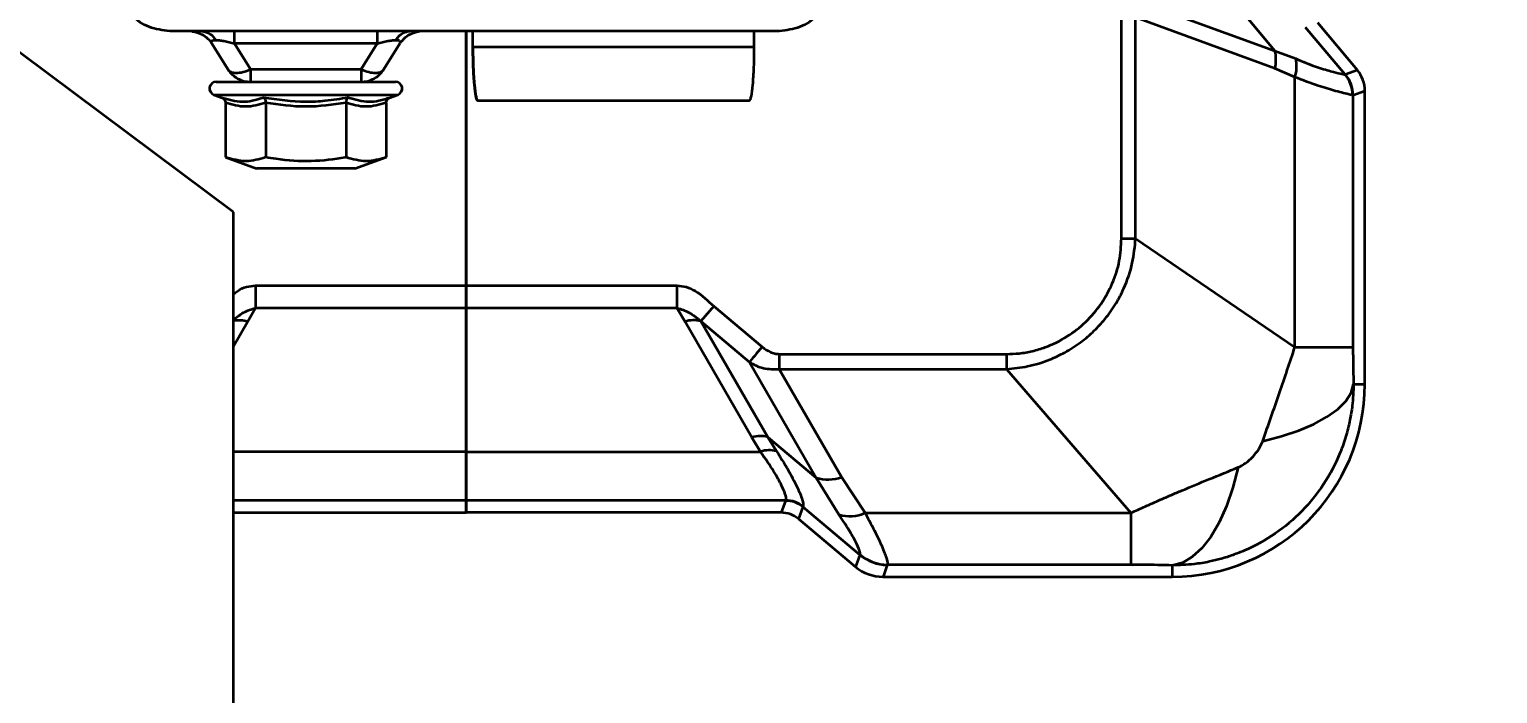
# Model space of a CAD drawing. Header units: millimetres. Extents: x 0 to 420, y 0 to 297.
# Drawn here: x 85.556 to 86.929, y 166.606 to 167.227 of the extents above; entities that cross this region are included whole.
import ezdxf

# ---------------------------------------------------------------- set-up
doc = ezdxf.new("R2010")
doc.units = ezdxf.units.MM
doc.layers.add('尺寸线层', color=150, linetype='Continuous')
doc.styles.add('SLDTEXTSTYLE2', font='TXT', dxfattribs={"width": 0.7})
doc.dimstyles.new('SLDDIMSTYLE0', dxfattribs={"dimtxt": 3.5, "dimasz": 3.302, "dimexe": 0, "dimexo": 0.0625, "dimgap": 0.875, "dimtad": 1, "dimdec": 1, "dimlfac": 100, "dimrnd": 1e-09, "dimzin": 12, "dimdsep": 46, "dimtxsty": 'SLDTEXTSTYLE2', "dimsah": 1, "dimcen": 0.09, "dimadec": 0, "dimazin": 3, "dimtfac": 1, "dimtdec": 3, "dimtofl": 0, "dimtmove": 0, "dimatfit": 3, "dimfxl": 0, "dimfrac": 2, "dimtolj": 1, "dimtzin": 12, "dimarcsym": 0})

# ---------------------------------------------------------------- blocks, each defined once
blk = doc.blocks.new('_D_7')
at = {"layer": '尺寸线层'}
for p, q in [((70.597, 160.4022), (70.597, 246.1922)), ((332.8156, 175.1167), (332.8156, 246.1922)), ((332.8156, 245.1922), (70.597, 245.1922))]:
    blk.add_line(p, q, dxfattribs=at)
for points in [[(70.597, 245.1922), (73.899, 244.6842), (73.899, 245.7002)], [(332.8156, 245.1922), (329.5136, 245.7002), (329.5136, 244.6842)]]:
    blk.add_solid(points, dxfattribs=at)
at = {"layer": '尺寸线层', "insert": (202.8758, 249.704), "char_height": 3.5, "attachment_point": 1, "style": 'SLDTEXTSTYLE2'}
blk.add_mtext('26221.85', dxfattribs=at)

msp = doc.modelspace()

# ---------------------------------------------------------------- linework, layer by layer
at = {"color": 7, "linetype": 'Continuous', "lineweight": 35}
for p, q in [((85.747, 167.0563), (84.8935, 167.6922)), ((86.5875, 167.2555), (86.7205, 167.2071)), ((86.7205, 167.2071), (86.688, 167.2458)), ((86.5771, 167.0316), (86.5771, 167.2381)), ((86.5903, 167.0316), (86.5903, 167.2381)), ((86.7206, 167.1906), (86.5903, 167.2381)), ((86.7862, 167.1848), (86.7491, 167.2289)), ((86.7976, 167.1888), (86.7605, 167.2331)), ((86.2574, 167.2255), (85.6874, 167.2255)), ((85.7125, 167.2248), (85.7056, 167.2255)), ((85.7085, 167.2253), (85.7147, 167.2239)), ((85.7085, 167.2251), (85.7108, 167.2248)), ((85.7115, 167.2248), (85.7164, 167.223)), ((85.7267, 167.2137), (85.7417, 167.1897)), ((85.8814, 167.2137), (85.7479, 167.2137)), ((85.7479, 167.2137), (85.7629, 167.1897)), ((85.8814, 167.2137), (85.8664, 167.1897)), ((85.8876, 167.1897), (85.9026, 167.2137)), ((85.9026, 167.2142), (85.9026, 167.2137)), ((85.903, 167.2145), (85.9044, 167.2162)), ((85.9129, 167.223), (85.9178, 167.2248)), ((85.9146, 167.2239), (85.9208, 167.2253)), ((85.9646, 166.9876), (85.9646, 167.2255)), ((85.9646, 167.2255), (85.9646, 166.9876)), ((85.9708, 167.2105), (85.9708, 167.2255)), ((86.2338, 167.2105), (86.2338, 167.2255)), ((86.2338, 167.2105), (85.9708, 167.2105)), ((86.7205, 167.2071), (86.74, 167.1997)), ((85.7629, 167.1897), (85.8664, 167.1897)), ((85.7629, 167.1897), (85.7629, 167.178)), ((85.8664, 167.1897), (85.8664, 167.178)), ((86.7392, 167.1824), (86.7206, 167.1906)), ((86.7976, 167.1888), (86.7865, 167.1847)), ((85.7308, 167.178), (85.7629, 167.178)), ((85.7629, 167.178), (85.8664, 167.178)), ((85.8664, 167.178), (85.8985, 167.178)), ((86.7392, 166.9301), (86.7392, 167.1824)), ((86.7865, 167.1847), (86.7862, 167.1848)), ((85.7287, 167.166), (85.7355, 167.1635)), ((85.7287, 167.166), (85.9006, 167.166)), ((85.7396, 167.1583), (85.7396, 167.1075)), ((85.7771, 167.1583), (85.7771, 167.1075)), ((85.8522, 167.1583), (85.8522, 167.1075)), ((85.8897, 167.1583), (85.8897, 167.1075)), ((85.8938, 167.1635), (85.9006, 167.166)), ((85.9755, 167.1605), (86.2292, 167.1605)), ((86.7935, 167.1655), (86.7931, 167.1655)), ((86.7935, 167.1655), (86.8046, 167.1695)), ((86.7935, 167.1655), (86.7935, 166.9301)), ((86.8046, 166.8955), (86.8046, 167.1695)), ((85.7396, 167.1075), (85.7686, 167.097)), ((85.8606, 167.097), (85.8897, 167.1075)), ((85.8606, 167.097), (85.7686, 167.097)), ((85.747, 160.4022), (85.747, 167.0563)), ((86.5771, 167.0316), (86.5903, 167.0316)), ((86.5903, 167.0316), (86.7392, 166.9301)), ((85.7676, 166.9876), (85.7676, 166.9667)), ((85.7676, 166.9876), (85.9646, 166.9876)), ((85.9646, 166.9876), (85.9646, 166.9667)), ((85.9646, 166.9876), (86.1616, 166.9876)), ((85.9646, 166.9667), (85.9646, 166.9876)), ((86.1616, 166.9876), (86.1616, 166.9667)), ((85.7602, 166.9538), (85.7676, 166.9667)), ((85.7676, 166.9667), (85.9646, 166.9667)), ((85.9646, 166.9667), (85.9646, 166.8323)), ((85.9646, 166.9667), (86.1616, 166.9667)), ((85.9646, 166.8323), (85.9646, 166.9667)), ((86.1691, 166.9538), (86.1616, 166.9667)), ((86.1959, 166.9684), (86.184, 166.9542)), ((86.1959, 166.9684), (86.2412, 166.9303)), ((85.747, 166.931), (85.7602, 166.9538)), ((86.2315, 166.8456), (86.1691, 166.9538)), ((86.184, 166.9542), (86.2293, 166.9161)), ((86.184, 166.9542), (86.2464, 166.846)), ((86.7392, 166.9301), (86.7935, 166.9301)), ((86.2293, 166.9161), (86.2918, 166.8079)), ((86.2572, 166.9236), (86.4697, 166.9236)), ((86.2572, 166.9236), (86.2572, 166.9096)), ((86.4697, 166.9236), (86.4697, 166.9096)), ((86.2572, 166.9096), (86.3156, 166.8084)), ((86.2572, 166.9096), (86.4697, 166.9096)), ((86.4697, 166.9096), (86.5858, 166.7751)), ((86.794, 166.8955), (86.8046, 166.8955)), ((86.2396, 166.8323), (86.2315, 166.8456)), ((86.2464, 166.846), (86.2918, 166.8079)), ((86.2464, 166.846), (86.2547, 166.8329)), ((85.9646, 166.8323), (85.747, 166.8323)), ((85.9646, 166.8323), (85.9646, 166.787)), ((85.9646, 166.8323), (86.2396, 166.8323)), ((85.9646, 166.787), (85.9646, 166.8323)), ((86.2918, 166.8079), (86.3129, 166.7737)), ((86.3156, 166.8084), (86.3375, 166.7751)), ((85.747, 166.787), (85.9646, 166.787)), ((85.747, 166.7755), (85.9646, 166.7755)), ((85.9646, 166.787), (85.9646, 166.7755)), ((85.9646, 166.787), (86.2634, 166.787)), ((85.9646, 166.7755), (85.9646, 166.787)), ((86.2591, 166.7755), (85.9646, 166.7755)), ((86.2631, 166.7866), (86.2591, 166.7755)), ((86.2631, 166.7866), (86.2634, 166.787)), ((86.2792, 166.7808), (86.2751, 166.7696)), ((86.2794, 166.7812), (86.2792, 166.7808)), ((86.2792, 166.7808), (86.3326, 166.7359)), ((86.3375, 166.7751), (86.5858, 166.7751)), ((86.2751, 166.7696), (86.3285, 166.7248)), ((86.3326, 166.7359), (86.3285, 166.7248)), ((86.3326, 166.7359), (86.3327, 166.7362)), ((86.3582, 166.7266), (86.3542, 166.7155)), ((86.3582, 166.7266), (86.3584, 166.7268)), ((86.5858, 166.7268), (86.3584, 166.7268)), ((86.6246, 166.7261), (86.6246, 166.7155)), ((86.3542, 166.7155), (86.6246, 166.7155))]:
    msp.add_line(p, q, dxfattribs=at)
at = {"color": 7, "linetype": 'Continuous', "lineweight": 35, "flags": 128}
for points in [[(86.2412, 166.9303), (86.2393, 166.9281), (86.2374, 166.9259), (86.2357, 166.9237), (86.234, 166.9218), (86.2325, 166.92), (86.2312, 166.9184), (86.2301, 166.9171), (86.2293, 166.9161)], [(86.7091, 166.8423), (86.7267, 166.8468), (86.7428, 166.8522), (86.757, 166.8582), (86.7692, 166.8649), (86.7792, 166.8721), (86.7867, 166.8796), (86.7917, 166.8875), (86.794, 166.8955)], [(86.6863, 166.8178), (86.6813, 166.7988), (86.6753, 166.7815), (86.6684, 166.7661), (86.6606, 166.7529), (86.6522, 166.7421), (86.6433, 166.734), (86.6341, 166.7286), (86.6246, 166.7261)]]:
    msp.add_lwpolyline(points, dxfattribs=at)
at = {"color": 7, "linetype": 'Continuous', "lineweight": 35}
for centre, radius, start, end in [((86.6852, 167.1986), 0.0363, 347.3368, 13.5701), ((86.7078, 167.1926), 0.033, 342.1572, 12.5019), ((85.7308, 167.1718), 0.00619, 90, 250), ((85.8985, 167.1718), 0.00619, 290, 90), ((86.7631, 167.1656), 0.03, 359.859, 39.7499), ((86.7635, 167.1655), 0.03, 0.0586, 39.9414), ((85.7521, 166.9291), 0.026, 71.8277, 101.1911), ((86.177, 166.9301), 0.0251, 73.9657, 108.5164), ((86.6246, 166.8955), 0.18, 270, 0), ((86.2395, 166.8219), 0.0251, 73.9657, 108.5164), ((86.248, 166.8098), 0.024, 73.7993, 110.3661), ((86.3028, 166.8465), 0.0401, 253.9657, 288.5164), ((86.2631, 166.7616), 0.025, 50.0586, 89.9414), ((86.2633, 166.762), 0.025, 49.9679, 89.8339), ((86.3232, 166.8075), 0.0354, 253.0377, 293.8627), ((86.3583, 166.7667), 0.0401, 230.0586, 269.9414), ((86.3585, 166.7669), 0.0401, 230.0076, 269.8731)]:
    msp.add_arc(centre, radius, start, end, dxfattribs=at)
for centre, major_axis, start_param, end_param in [((86.7746, 167.1695), (-0.0282, -0.0103), 2.793026, 3.49016), ((86.259, 166.7504), (-0.0086, -0.0235), 2.793026, 3.49016), ((86.3542, 166.7555), (-0.0137, -0.0376), 5.934618, 6.631752)]:
    msp.add_ellipse(centre, major_axis=major_axis, ratio=0.998448, start_param=start_param, end_param=end_param, dxfattribs=at)
for points in [[(85.6874, 167.2255), (85.6808, 167.2262), (85.6677, 167.2277), (85.6512, 167.2393), (85.6396, 167.2558), (85.6381, 167.2689), (85.6374, 167.2755)], [(86.3074, 167.2755), (86.3066, 167.2689), (86.3051, 167.2558), (86.2935, 167.2393), (86.277, 167.2277), (86.2639, 167.2262), (86.2574, 167.2255)], [(85.7479, 167.2137), (85.7479, 167.2154), (85.7479, 167.2188), (85.7479, 167.2225), (85.7479, 167.225), (85.7479, 167.2253), (85.7479, 167.2255)], [(85.8814, 167.2255), (85.8814, 167.2253), (85.8814, 167.225), (85.8814, 167.2225), (85.8814, 167.2188), (85.8814, 167.2154), (85.8814, 167.2137)], [(85.7417, 167.1897), (85.7426, 167.1888), (85.7444, 167.1869), (85.7495, 167.1861), (85.7558, 167.1869), (85.7606, 167.1888), (85.7629, 167.1897)], [(85.7417, 167.1897), (85.743, 167.188), (85.7455, 167.1846), (85.7507, 167.1809), (85.7566, 167.1784), (85.7608, 167.1781), (85.7629, 167.178)], [(85.8664, 167.1897), (85.8688, 167.1888), (85.8735, 167.1869), (85.8799, 167.1861), (85.885, 167.1869), (85.8867, 167.1888), (85.8876, 167.1897)], [(85.8664, 167.178), (85.8685, 167.1781), (85.8727, 167.1784), (85.8786, 167.1809), (85.8839, 167.1846), (85.8864, 167.188), (85.8876, 167.1897)], [(85.7771, 167.1583), (85.7709, 167.1565), (85.7584, 167.1531), (85.7458, 167.1565), (85.7396, 167.1583)], [(85.8897, 167.1583), (85.8834, 167.1565), (85.8709, 167.1531), (85.8584, 167.1565), (85.8522, 167.1583)]]:
    msp.add_open_spline(points, degree=3, dxfattribs=at)
for points, knots in [([(85.7122, 167.2245), (85.7141, 167.2238), (85.7179, 167.2225), (85.723, 167.2188), (85.7255, 167.2154), (85.7267, 167.2137)], [0, 0, 0, 0, 0.3154775, 0.6577387, 1, 1, 1, 1]), ([(85.7173, 167.2255), (85.7201, 167.2249), (85.7252, 167.224), (85.7289, 167.2192), (85.7305, 167.217)], [0, 0, 0, 0, 0.559996, 1, 1, 1, 1]), ([(85.7267, 167.2137), (85.7264, 167.2146), (85.7259, 167.2159), (85.7279, 167.2169), (85.7297, 167.217), (85.7305, 167.217)], [0, 0, 0, 0, 0.551614, 0.784825, 1, 1, 1, 1]), ([(85.7305, 167.217), (85.7316, 167.217), (85.7338, 167.2169), (85.7398, 167.2159), (85.7446, 167.2146), (85.7479, 167.2137)], [0, 0, 0, 0, 0.215184, 0.448387, 1, 1, 1, 1]), ([(85.8814, 167.2137), (85.8848, 167.2146), (85.8895, 167.2159), (85.8956, 167.2169), (85.8977, 167.217), (85.8988, 167.217)], [0, 0, 0, 0, 0.551614, 0.784825, 1, 1, 1, 1]), ([(85.8988, 167.217), (85.9009, 167.2197), (85.9048, 167.2244), (85.9098, 167.2251), (85.912, 167.2255)], [0, 0, 0, 0, 0.559996, 1, 1, 1, 1]), ([(85.8988, 167.217), (85.8996, 167.217), (85.9014, 167.2169), (85.9033, 167.216), (85.9029, 167.2149), (85.9026, 167.2142)], [0, 0, 0, 0, 0.2439025, 0.508229, 1, 1, 1, 1]), ([(85.9045, 167.2161), (85.9052, 167.2169), (85.9071, 167.2195), (85.9101, 167.2218), (85.9126, 167.2227), (85.913, 167.2228)], [0, 0, 0, 0, 0.294463, 0.870519, 1, 1, 1, 1]), ([(85.9755, 167.1605), (85.9751, 167.1607), (85.9744, 167.1612), (85.9733, 167.1657), (85.9723, 167.1728), (85.9716, 167.1827), (85.971, 167.1944), (85.9709, 167.2041), (85.9708, 167.2105)], [0, 0, 0, 0, 0.157309, 0.270586, 0.50035, 0.630794, 0.757716, 1, 1, 1, 1]), ([(85.9708, 167.2105), (85.9709, 167.2041), (85.971, 167.1944), (85.9716, 167.1827), (85.9723, 167.1728), (85.9733, 167.1657), (85.9744, 167.1612), (85.9751, 167.1607), (85.9755, 167.1605)], [0, 0, 0, 0, 0.242279, 0.369202, 0.49965, 0.729414, 0.842683, 1, 1, 1, 1]), ([(86.2292, 167.1605), (86.2296, 167.1607), (86.2303, 167.1612), (86.2314, 167.1657), (86.2324, 167.1728), (86.2331, 167.1827), (86.2337, 167.1944), (86.2338, 167.2041), (86.2338, 167.2105)], [0, 0, 0, 0, 0.157309, 0.270586, 0.50035, 0.630794, 0.757716, 1, 1, 1, 1]), ([(86.74, 167.1997), (86.7433, 167.1983), (86.7498, 167.1954), (86.7585, 167.1923), (86.7662, 167.1898), (86.7745, 167.1874), (86.7826, 167.1855), (86.785, 167.185), (86.7862, 167.1848)], [0, 0, 0, 0, 0.128995, 0.260465, 0.386664, 0.51504, 0.752772, 1, 1, 1, 1]), ([(86.7931, 167.1655), (86.7923, 167.1657), (86.7906, 167.1661), (86.785, 167.1674), (86.7779, 167.1692), (86.7698, 167.1715), (86.7579, 167.1752), (86.7467, 167.1795), (86.7392, 167.1824)], [0, 0, 0, 0, 0.166395, 0.326802, 0.479925, 0.610174, 0.735331, 1, 1, 1, 1]), ([(85.7355, 167.1635), (85.7422, 167.1616), (85.7519, 167.1588), (85.7651, 167.1602), (85.7716, 167.1623), (85.7751, 167.1635)], [0, 0, 0, 0, 0.499729, 0.72853, 1, 1, 1, 1]), ([(85.7355, 167.1635), (85.7355, 167.1635), (85.7361, 167.1633), (85.7372, 167.1627), (85.7385, 167.1614), (85.7394, 167.1599), (85.7395, 167.1588), (85.7396, 167.1583)], [0, 0, 0, 0, 0.006713, 0.267679, 0.528689, 0.76386, 1, 1, 1, 1]), ([(85.7751, 167.1635), (85.7883, 167.1616), (85.8075, 167.1588), (85.834, 167.1602), (85.8471, 167.1623), (85.8542, 167.1635)], [0, 0, 0, 0, 0.500435, 0.728855, 1, 1, 1, 1]), ([(85.7751, 167.1635), (85.7751, 167.1635), (85.7754, 167.1633), (85.7759, 167.1627), (85.7766, 167.1614), (85.777, 167.1599), (85.7771, 167.1588), (85.7771, 167.1583)], [0, 0, 0, 0, 0.006713, 0.267679, 0.528689, 0.76386, 1, 1, 1, 1]), ([(85.8522, 167.1583), (85.8397, 167.1565), (85.8147, 167.1531), (85.7896, 167.1565), (85.7771, 167.1583)], [0, 0, 0, 0, 0.4992378, 1, 1, 1, 1]), ([(85.8542, 167.1635), (85.8542, 167.1635), (85.8539, 167.1633), (85.8533, 167.1627), (85.8527, 167.1614), (85.8523, 167.1599), (85.8522, 167.1588), (85.8522, 167.1583)], [0, 0, 0, 0, 0.006713, 0.267679, 0.528689, 0.76386, 1, 1, 1, 1]), ([(85.8542, 167.1635), (85.8607, 167.1616), (85.8701, 167.1588), (85.8835, 167.1602), (85.8902, 167.1623), (85.8938, 167.1635)], [0, 0, 0, 0, 0.499729, 0.72853, 1, 1, 1, 1]), ([(85.8897, 167.1583), (85.8898, 167.1588), (85.8899, 167.1599), (85.8908, 167.1614), (85.8921, 167.1627), (85.8932, 167.1633), (85.8937, 167.1635), (85.8938, 167.1635)], [0, 0, 0, 0, 0.23614, 0.471311, 0.732321, 0.993287, 1, 1, 1, 1]), ([(85.7771, 167.1075), (85.771, 167.1057), (85.7585, 167.102), (85.746, 167.1057), (85.7396, 167.1075)], [0, 0, 0, 0, 0.4912125, 1, 1, 1, 1]), ([(85.8522, 167.1075), (85.8519, 167.1075), (85.8412, 167.1055), (85.8195, 167.1029), (85.7945, 167.1046), (85.7804, 167.107), (85.7771, 167.1075)], [0, 0, 0, 0, 0.009604, 0.432631, 0.866873, 1, 1, 1, 1]), ([(85.8897, 167.1075), (85.8836, 167.1057), (85.871, 167.102), (85.8585, 167.1057), (85.8522, 167.1075)], [0, 0, 0, 0, 0.491212, 1, 1, 1, 1]), ([(86.4697, 166.9236), (86.4736, 166.9237), (86.4817, 166.924), (86.4939, 166.9262), (86.5091, 166.9308), (86.5265, 166.9393), (86.5442, 166.9532), (86.5586, 166.9701), (86.5692, 166.9895), (86.5759, 167.0102), (86.5767, 167.0245), (86.5771, 167.0316)], [0, 0, 0, 0, 0.070722, 0.143758, 0.21913, 0.352151, 0.485358, 0.616819, 0.745052, 0.874872, 1, 1, 1, 1]), ([(86.4697, 166.9096), (86.4763, 166.9103), (86.4901, 166.9117), (86.5084, 166.9174), (86.5249, 166.9252), (86.539, 166.9342), (86.5515, 166.9449), (86.5627, 166.9571), (86.572, 166.9703), (86.581, 166.9877), (86.588, 167.008), (86.5896, 167.024), (86.5903, 167.0316)], [0, 0, 0, 0, 0.105818, 0.2212473, 0.3037262, 0.3976368, 0.4864575, 0.5659903, 0.6608474, 0.7444437, 0.8779913, 1, 1, 1, 1]), ([(85.747, 166.9796), (85.7482, 166.9806), (85.7517, 166.9837), (85.7589, 166.9867), (85.7648, 166.9873), (85.7676, 166.9876)], [0, 0, 0, 0, 0.207202, 0.621024, 1, 1, 1, 1]), ([(86.1616, 166.9876), (86.1645, 166.9874), (86.1704, 166.9868), (86.1827, 166.9809), (86.1904, 166.9735), (86.1959, 166.9684)], [0, 0, 0, 0, 0.211639, 0.442849, 1, 1, 1, 1]), ([(85.747, 166.9554), (85.7501, 166.958), (85.7562, 166.9632), (85.7638, 166.9656), (85.7676, 166.9667)], [0, 0, 0, 0, 0.495616, 1, 1, 1, 1]), ([(86.1616, 166.9667), (86.1655, 166.9655), (86.1738, 166.963), (86.1804, 166.9572), (86.184, 166.9542)], [0, 0, 0, 0, 0.462726, 1, 1, 1, 1]), ([(86.2412, 166.9303), (86.2437, 166.9285), (86.2473, 166.9259), (86.2529, 166.9239), (86.2558, 166.9237), (86.2572, 166.9236)], [0, 0, 0, 0, 0.51551, 0.767405, 1, 1, 1, 1]), ([(86.7091, 166.8423), (86.7144, 166.8574), (86.7248, 166.8866), (86.7345, 166.9159), (86.7392, 166.9301)], [0, 0, 0, 0, 0.513929, 1, 1, 1, 1]), ([(86.7935, 166.9301), (86.7935, 166.9274), (86.7935, 166.9206), (86.7937, 166.909), (86.7939, 166.9004), (86.794, 166.8955)], [0, 0, 0, 0, 0.226599, 0.561025, 1, 1, 1, 1]), ([(86.2293, 166.9161), (86.2335, 166.9138), (86.2421, 166.9092), (86.2521, 166.9095), (86.2572, 166.9096)], [0, 0, 0, 0, 0.492397, 1, 1, 1, 1]), ([(86.794, 166.8955), (86.7938, 166.8887), (86.7934, 166.8775), (86.7907, 166.8612), (86.7871, 166.8464), (86.7798, 166.8259), (86.7669, 166.8016), (86.7464, 166.7761), (86.7213, 166.755), (86.6987, 166.7425), (86.6813, 166.7357), (86.6704, 166.7322), (86.6583, 166.7293), (86.6431, 166.7267), (86.6314, 166.7264), (86.6246, 166.7261)], [0, 0, 0, 0, 0.076443, 0.126237, 0.185346, 0.248673, 0.371897, 0.493418, 0.615548, 0.739261, 0.783292, 0.826338, 0.868398, 0.923222, 1, 1, 1, 1]), ([(86.2634, 166.787), (86.2636, 166.788), (86.2641, 166.79), (86.2602, 166.7997), (86.2526, 166.8138), (86.244, 166.8261), (86.2396, 166.8323)], [0, 0, 0, 0, 0.24021, 0.485805, 0.736712, 1, 1, 1, 1]), ([(86.2547, 166.8329), (86.2592, 166.8257), (86.268, 166.8116), (86.2759, 166.7954), (86.28, 166.7845), (86.2796, 166.7822), (86.2794, 166.7812)], [0, 0, 0, 0, 0.264309, 0.514931, 0.766931, 1, 1, 1, 1]), ([(86.6863, 166.8178), (86.6886, 166.819), (86.6936, 166.8215), (86.7, 166.8276), (86.7056, 166.8345), (86.708, 166.8398), (86.7091, 166.8423)], [0, 0, 0, 0, 0.228464, 0.490672, 0.757738, 1, 1, 1, 1]), ([(86.5858, 166.7751), (86.5903, 166.7772), (86.5993, 166.7812), (86.612, 166.7869), (86.6235, 166.7919), (86.6386, 166.7983), (86.6598, 166.8071), (86.6772, 166.8141), (86.6863, 166.8178)], [0, 0, 0, 0, 0.140816, 0.284488, 0.382285, 0.482496, 0.729213, 1, 1, 1, 1]), ([(86.3375, 166.7751), (86.341, 166.7687), (86.3477, 166.7562), (86.3543, 166.7413), (86.3584, 166.7303), (86.3584, 166.728), (86.3584, 166.7268)], [0, 0, 0, 0, 0.245129, 0.480308, 0.739086, 1, 1, 1, 1]), ([(86.5858, 166.7751), (86.5858, 166.7684), (86.5858, 166.7549), (86.5858, 166.7402), (86.5858, 166.73), (86.5858, 166.7279), (86.5858, 166.7268)], [0, 0, 0, 0, 0.247804, 0.5, 0.752196, 1, 1, 1, 1]), ([(86.3327, 166.7362), (86.3328, 166.7372), (86.3329, 166.739), (86.329, 166.7476), (86.3228, 166.759), (86.3162, 166.7687), (86.3129, 166.7737)], [0, 0, 0, 0, 0.267138, 0.52122, 0.755952, 1, 1, 1, 1]), ([(86.5858, 166.7271), (86.5858, 166.727), (86.586, 166.727), (86.5867, 166.7269), (86.5874, 166.7269), (86.588, 166.7268)], [0, 0, 0, 0, 0.207126, 0.438229, 1, 1, 1, 1]), ([(86.6246, 166.7261), (86.6157, 166.7264), (86.6045, 166.7266), (86.5917, 166.7268), (86.5878, 166.7268), (86.5863, 166.7268), (86.5858, 166.7268)], [0, 0, 0, 0, 0.712288, 0.891315, 0.960245, 1, 1, 1, 1])]:
    msp.add_open_spline(points, degree=3, knots=knots, dxfattribs=at)

# ---------------------------------------------------------------- dimensions: what is measured, and where the dimension line sits
at = {"layer": '尺寸线层'}
dim = msp.add_linear_dim(base=(70.597, 245.1922), p1=(332.8156, 175.1167), p2=(70.597, 160.4022), angle=0, dimstyle='SLDDIMSTYLE0', dxfattribs=at)
dim.commit()
dim.dimension.update_dxf_attribs({"geometry": '_D_7', "text_midpoint": (209.0129, 245.1922), "dimtype": 160})

doc.saveas('drawing.dxf')
